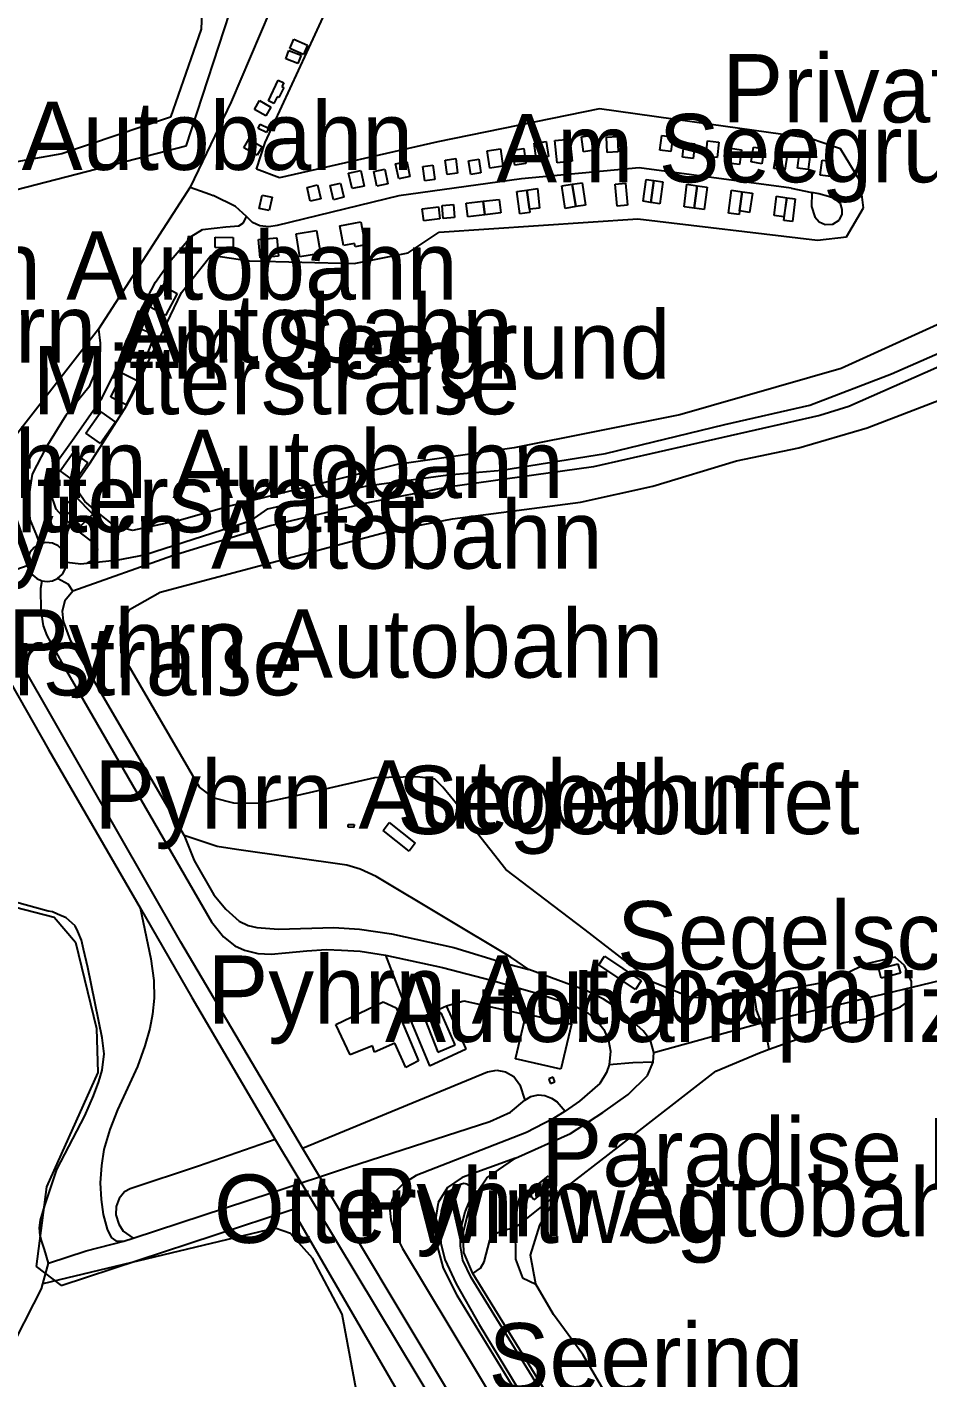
# Model space of a CAD drawing. Extents: x -3657 to 4700, y -7332 to 8131.
# Drawn here: x -1668 to -1096, y -1244 to -385 of the extents above; entities that cross this region are included whole.
import ezdxf

# ---------------------------------------------------------------- set-up
doc = ezdxf.new("R2010")
doc.units = 0
for name, color, linetype in [('OSM_AEROWAY_HELIPAD', 2, 'CONTINUOUS'), ('OSM_BUILDING_GARAGES', 9, 'CONTINUOUS'), ('OSM_BUILDING_TRANSFORMER_TOWER', 9, 'CONTINUOUS'), ('OSM_BUILDING_YES', 9, 'CONTINUOUS'), ('OSM_HIGHWAY_FOOTWAY', 8, 'CONTINUOUS'), ('OSM_HIGHWAY_MOTORWAY', 8, 'CONTINUOUS'), ('OSM_HIGHWAY_MOTORWAY_LINK', 8, 'CONTINUOUS'), ('OSM_HIGHWAY_PATH', 8, 'CONTINUOUS'), ('OSM_HIGHWAY_RESIDENTIAL', 8, 'CONTINUOUS'), ('OSM_HIGHWAY_SERVICE', 8, 'CONTINUOUS'), ('OSM_HIGHWAY_TRACK', 8, 'CONTINUOUS'), ('OSM_HIGHWAY_UNCLASSIFIED', 8, 'CONTINUOUS'), ('OSM_LABELS', 8, 'CONTINUOUS'), ('OSM_LANDUSE_FARMLAND', 3, 'CONTINUOUS'), ('OSM_LANDUSE_GRASS', 3, 'CONTINUOUS'), ('OSM_LANDUSE_QUARRY', 3, 'CONTINUOUS'), ('OSM_NATURAL_WATER', 4, 'CONTINUOUS')]:
    doc.layers.add(name, color=color, linetype=linetype)

msp = doc.modelspace()

# ---------------------------------------------------------------- linework, layer by layer
at = {"layer": 'OSM_AEROWAY_HELIPAD'}
for p, q in [((-1357.540237, -1041.102086), (-1350.865911, -1012.51387)), ((-1350.865911, -1012.51387), (-1321.961529, -1019.263403)), ((-1321.961529, -1019.263403), (-1328.643439, -1047.862738)), ((-1328.643439, -1047.862738), (-1357.540237, -1041.102086))]:
    msp.add_line(p, q, dxfattribs=at)
at = {"layer": 'OSM_BUILDING_GARAGES'}
for p, q in [((-1404.768678, -1011.891179), (-1414.977363, -1016.483529)), ((-1395.932781, -1032.23985), (-1404.768678, -1011.891179)), ((-1414.977363, -1016.483529), (-1406.854405, -1037.043471)), ((-1406.854405, -1037.043471), (-1395.932781, -1032.23985))]:
    msp.add_line(p, q, dxfattribs=at)
at = {"layer": 'OSM_BUILDING_TRANSFORMER_TOWER'}
for p, q in [((-1333.611262, -1052.85539), (-1336.440266, -1053.845025)), ((-1336.440266, -1053.845025), (-1335.879015, -1055.47959)), ((-1335.879015, -1055.47959), (-1335.386025, -1056.902885)), ((-1335.386025, -1056.902885), (-1332.557021, -1055.91325)), ((-1332.557021, -1055.91325), (-1333.611262, -1052.85539))]:
    msp.add_line(p, q, dxfattribs=at)
at = {"layer": 'OSM_BUILDING_YES'}
for p, q in [((-1500.924479, -399.118177), (-1498.3761, -393.313802)), ((-1498.3761, -393.313802), (-1489.699476, -397.127788)), ((-1503.465274, -405.723156), (-1501.432638, -400.441397)), ((-1501.432638, -400.441397), (-1493.757163, -403.388062)), ((-1492.240271, -402.921044), (-1500.924479, -399.118177)), ((-1493.757163, -403.388062), (-1495.789799, -408.680941)), ((-1489.699476, -397.127788), (-1492.240271, -402.921044)), ((-1495.789799, -408.680941), (-1503.465274, -405.723156)), ((-1514.477912, -432.454416), (-1508.213147, -419.266698)), ((-1508.213147, -419.266698), (-1504.731879, -420.912383)), ((-1504.724294, -423.903526), (-1507.788417, -430.363952)), ((-1504.731879, -420.912383), (-1505.884717, -423.358671)), ((-1505.884717, -423.358671), (-1504.724294, -423.903526)), ((-1523.29864, -437.869609), (-1520.143504, -432.276504)), ((-1520.143504, -432.276504), (-1512.892759, -436.368478)), ((-1512.892759, -436.368478), (-1516.040311, -441.961582)), ((-1510.951137, -434.13346), (-1514.477912, -432.454416)), ((-1508.903333, -429.830216), (-1510.951137, -434.13346)), ((-1507.788417, -430.363952), (-1508.903333, -429.830216)), ((-1516.040311, -441.961582), (-1523.29864, -437.869609)), ((-1520.962626, -450.078812), (-1519.635345, -447.232222)), ((-1515.69901, -452.5251), (-1520.962626, -450.078812)), ((-1519.635345, -447.232222), (-1514.379314, -449.67851)), ((-1514.379314, -449.67851), (-1515.69901, -452.5251)), ((-1315.696764, -455.271615), (-1309.083113, -454.2931)), ((-1309.083113, -454.2931), (-1307.672404, -463.789146)), ((-1265.935113, -463.655713), (-1264.653339, -454.348697)), ((-1264.653339, -454.348697), (-1257.698388, -455.304974)), ((-1530.010889, -462.18794), (-1526.855753, -456.69491)), ((-1521.569383, -467.036038), (-1530.010889, -462.18794)), ((-1526.855753, -456.69491), (-1518.421832, -461.543009)), ((-1518.421832, -461.543009), (-1521.569383, -467.036038)), ((-1375.576086, -464.245046), (-1367.119412, -462.988543)), ((-1367.119412, -462.988543), (-1365.481168, -473.996841)), ((-1359.299832, -463.789146), (-1352.329712, -462.799512)), ((-1352.329712, -462.799512), (-1350.979678, -472.273319)), ((-1345.685724, -459.31911), (-1337.979911, -458.218281)), ((-1344.328105, -468.848516), (-1345.685724, -459.31911)), ((-1337.979911, -458.218281), (-1336.622293, -467.747686)), ((-1332.557021, -457.640067), (-1323.023353, -456.69491)), ((-1331.153896, -471.717345), (-1332.557021, -457.640067)), ((-1323.023353, -456.69491), (-1321.620228, -470.772188)), ((-1314.286054, -464.778781), (-1315.696764, -455.271615)), ((-1299.84524, -455.516244), (-1292.761353, -455.138181)), ((-1299.337081, -465.190203), (-1299.84524, -455.516244)), ((-1292.761353, -455.138181), (-1292.245609, -464.81214)), ((-1257.698388, -455.304974), (-1258.980162, -464.611989)), ((-1251.501883, -468.170227), (-1250.333876, -458.785375)), ((-1250.333876, -458.785375), (-1243.606458, -459.630456)), ((-1243.606458, -459.630456), (-1244.774466, -469.015308)), ((-1236.697014, -467.692088), (-1235.604852, -457.918054)), ((-1235.604852, -457.918054), (-1228.37686, -458.718658)), ((-1228.37686, -458.718658), (-1229.469022, -468.503811)), ((-1222.407889, -471.961974), (-1221.209544, -462.532644)), ((-1221.209544, -462.532644), (-1214.064981, -463.444442)), ((-1214.064981, -463.444442), (-1215.270911, -472.862652)), ((-1207.792632, -471.261446), (-1206.450182, -461.865474)), ((-1206.450182, -461.865474), (-1199.608998, -462.677197)), ((-1199.608998, -462.677197), (-1201.087968, -472.340036)), ((-1433.756489, -472.440112), (-1426.657434, -470.916741)), ((-1426.657434, -470.916741), (-1424.609629, -480.423907)), ((-1402.159623, -470.016062), (-1395.492882, -469.126503)), ((-1400.938525, -479.167405), (-1402.159623, -470.016062)), ((-1395.492882, -469.126503), (-1394.271784, -478.288965)), ((-1387.309248, -470.427484), (-1380.930716, -469.393371)), ((-1385.883369, -479.2786), (-1387.309248, -470.427484)), ((-1380.930716, -469.393371), (-1379.504837, -478.244487)), ((-1373.937843, -475.253343), (-1375.576086, -464.245046)), ((-1357.942214, -473.274074), (-1359.299832, -463.789146)), ((-1336.622293, -467.747686), (-1344.328105, -468.848516)), ((-1321.620228, -470.772188), (-1331.153896, -471.717345)), ((-1307.672404, -463.789146), (-1314.286054, -464.778781)), ((-1292.245609, -464.81214), (-1299.337081, -465.190203)), ((-1258.980162, -464.611989), (-1265.935113, -463.655713)), ((-1244.774466, -469.015308), (-1251.501883, -468.170227)), ((-1229.469022, -468.503811), (-1236.697014, -467.692088)), ((-1215.270911, -472.862652), (-1222.407889, -471.961974)), ((-1201.087968, -472.340036), (-1207.792632, -471.261446)), ((-1193.397324, -475.342299), (-1191.865263, -465.91297)), ((-1191.865263, -465.91297), (-1185.001325, -467.024919)), ((-1185.001325, -467.024919), (-1186.533387, -476.454249)), ((-1178.524195, -475.142148), (-1177.25759, -465.412592)), ((-1177.25759, -465.412592), (-1170.348146, -466.302152)), ((-1170.348146, -466.302152), (-1171.607167, -476.031708)), ((-1163.999952, -479.656662), (-1162.862283, -470.193974)), ((-1162.862283, -470.193974), (-1156.165203, -470.994578)), ((-1156.165203, -470.994578), (-1157.302873, -480.468385)), ((-1463.692358, -478.322323), (-1455.85761, -476.598802)), ((-1461.250162, -488.196433), (-1463.692358, -478.322323)), ((-1455.85761, -476.598802), (-1453.620194, -486.561867)), ((-1447.522287, -477.254852), (-1440.597674, -475.820438)), ((-1445.595834, -486.628584), (-1447.522287, -477.254852)), ((-1440.597674, -475.820438), (-1438.67122, -485.205289)), ((-1431.708685, -481.958397), (-1433.756489, -472.440112)), ((-1424.609629, -480.423907), (-1431.708685, -481.958397)), ((-1416.395657, -474.085797), (-1410.130892, -473.185118)), ((-1415.075961, -483.237139), (-1416.395657, -474.085797)), ((-1410.130892, -473.185118), (-1408.811196, -482.33646)), ((-1394.271784, -478.288965), (-1400.938525, -479.167405)), ((-1379.504837, -478.244487), (-1385.883369, -479.2786)), ((-1365.481168, -473.996841), (-1373.937843, -475.253343)), ((-1350.979678, -472.273319), (-1357.942214, -473.274074)), ((-1186.533387, -476.454249), (-1193.397324, -475.342299)), ((-1171.607167, -476.031708), (-1178.524195, -475.142148)), ((-1157.302873, -480.468385), (-1163.999952, -479.656662)), ((-1489.934595, -487.406949), (-1483.275438, -485.861339)), ((-1487.901959, -496.15799), (-1489.934595, -487.406949)), ((-1483.275438, -485.861339), (-1481.242802, -494.61238)), ((-1475.190402, -486.194924), (-1468.660181, -484.649315)), ((-1473.051584, -495.246191), (-1475.190402, -486.194924)), ((-1468.660181, -484.649315), (-1466.521362, -493.700582)), ((-1453.620194, -486.561867), (-1461.250162, -488.196433)), ((-1438.67122, -485.205289), (-1445.595834, -486.628584)), ((-1408.811196, -482.33646), (-1415.075961, -483.237139)), ((-1356.652855, -490.120105), (-1350.403259, -489.208307)), ((-1350.403259, -489.208307), (-1343.508984, -488.151955)), ((-1350.403259, -489.208307), (-1348.681586, -501.339673)), ((-1348.681586, -501.339673), (-1350.403259, -489.208307)), ((-1343.508984, -488.151955), (-1342.196872, -500.661384)), ((-1328.074605, -486.372836), (-1321.506461, -485.461038)), ((-1325.905449, -500.794818), (-1328.074605, -486.372836)), ((-1321.506461, -485.461038), (-1315.249281, -484.471403)), ((-1321.506461, -485.461038), (-1319.27663, -499.616152)), ((-1319.27663, -499.616152), (-1321.506461, -485.461038)), ((-1315.249281, -484.471403), (-1313.027033, -498.626517)), ((-1294.13414, -485.272006), (-1287.687348, -484.716032)), ((-1292.913042, -499.315926), (-1294.13414, -485.272006)), ((-1287.687348, -484.716032), (-1286.46625, -498.748831)), ((-1276.560943, -496.202468), (-1274.63449, -482.481014)), ((-1274.63449, -482.481014), (-1269.674252, -483.025869)), ((-1269.674252, -483.025869), (-1271.600705, -497.014191)), ((-1271.600705, -497.014191), (-1269.674252, -483.025869)), ((-1269.674252, -483.025869), (-1263.970737, -483.815353)), ((-1263.970737, -483.815353), (-1265.89719, -497.803675)), ((-1250.500734, -499.727347), (-1248.756308, -485.449918)), ((-1248.756308, -485.449918), (-1242.165411, -486.395075)), ((-1242.165411, -486.395075), (-1244.069111, -500.550189)), ((-1244.069111, -500.550189), (-1242.165411, -486.395075)), ((-1242.165411, -486.395075), (-1235.809632, -487.251276)), ((-1235.809632, -487.251276), (-1237.713332, -501.40639)), ((-1222.210693, -503.752603), (-1220.276655, -489.197187)), ((-1220.276655, -489.197187), (-1213.488562, -490.209061)), ((-1520.249687, -500.739221), (-1518.414247, -492.299526)), ((-1518.414247, -492.299526), (-1512.058469, -493.678343)), ((-1512.058469, -493.678343), (-1513.893908, -502.118038)), ((-1481.242802, -494.61238), (-1487.901959, -496.15799)), ((-1466.521362, -493.700582), (-1473.051584, -495.246191)), ((-1388.773049, -497.536807), (-1377.987945, -496.246946)), ((-1387.741562, -506.165533), (-1388.773049, -497.536807)), ((-1377.987945, -496.246946), (-1367.930949, -495.034921)), ((-1377.987945, -496.246946), (-1376.956458, -504.864552)), ((-1376.956458, -504.864552), (-1377.987945, -496.246946)), ((-1367.930949, -495.034921), (-1366.899462, -503.663647)), ((-1354.832584, -504.164024), (-1356.652855, -490.120105)), ((-1271.600705, -497.014191), (-1276.560943, -496.202468)), ((-1265.89719, -497.803675), (-1271.600705, -497.014191)), ((-1213.488562, -490.209061), (-1215.263326, -502.373786)), ((-1215.263326, -502.373786), (-1213.488562, -490.209061)), ((-1213.488562, -490.209061), (-1207.072108, -491.143098)), ((-1207.072108, -491.143098), (-1208.846872, -503.307823)), ((-1193.344233, -505.298213), (-1191.797003, -492.944456)), ((-1191.797003, -492.944456), (-1185.244028, -494.067525)), ((-1185.244028, -494.067525), (-1187.056715, -506.087697)), ((-1187.033961, -508.500626), (-1185.244028, -494.067525)), ((-1185.244028, -494.067525), (-1179.821138, -494.745814)), ((-1179.821138, -494.745814), (-1181.611071, -509.178916)), ((-1513.893908, -502.118038), (-1520.249687, -500.739221)), ((-1416.736958, -501.061686), (-1406.460013, -499.771825)), ((-1415.7889, -508.589582), (-1416.736958, -501.061686)), ((-1406.460013, -499.771825), (-1405.511955, -507.299721)), ((-1404.192259, -498.904504), (-1396.926345, -498.34853)), ((-1403.577918, -507.144048), (-1404.192259, -498.904504)), ((-1396.926345, -498.34853), (-1396.304419, -506.588074)), ((-1376.956458, -504.864552), (-1387.741562, -506.165533)), ((-1366.899462, -503.663647), (-1376.956458, -504.864552)), ((-1348.529897, -503.341182), (-1354.832584, -504.164024)), ((-1342.196872, -500.661384), (-1348.681586, -501.339673)), ((-1348.681586, -501.339673), (-1348.529897, -503.341182)), ((-1319.27663, -499.616152), (-1325.905449, -500.794818)), ((-1313.027033, -498.626517), (-1319.27663, -499.616152)), ((-1286.46625, -498.748831), (-1292.913042, -499.315926)), ((-1244.069111, -500.550189), (-1250.500734, -499.727347)), ((-1237.713332, -501.40639), (-1244.069111, -500.550189)), ((-1215.513614, -504.642163), (-1222.210693, -503.752603)), ((-1215.263326, -502.373786), (-1215.513614, -504.642163)), ((-1208.846872, -503.307823), (-1215.263326, -502.373786)), ((-1187.056715, -506.087697), (-1193.344233, -505.298213)), ((-1496.851624, -517.018158), (-1483.836688, -514.872096)), ((-1483.836688, -514.872096), (-1481.462751, -529.349675)), ((-1469.100079, -511.836474), (-1455.812103, -509.312349)), ((-1466.718558, -524.379262), (-1469.100079, -511.836474)), ((-1455.812103, -509.312349), (-1453.028606, -523.956721)), ((-1405.511955, -507.299721), (-1415.7889, -508.589582)), ((-1396.304419, -506.588074), (-1403.577918, -507.144048)), ((-1181.611071, -509.178916), (-1187.033961, -508.500626)), ((-1548.281856, -525.658004), (-1548.22118, -519.053025)), ((-1548.22118, -519.053025), (-1536.829319, -519.1531)), ((-1536.829319, -519.1531), (-1536.889995, -525.758079)), ((-1520.757846, -520.576395), (-1509.062606, -519.553402)), ((-1519.756697, -532.073951), (-1520.757846, -520.576395)), ((-1509.062606, -519.553402), (-1508.061457, -531.062077)), ((-1494.477687, -531.484618), (-1496.851624, -517.018158)), ((-1459.710516, -523.056042), (-1466.718558, -524.379262)), ((-1459.30854, -525.157626), (-1459.710516, -523.056042)), ((-1536.889995, -525.758079), (-1548.281856, -525.658004)), ((-1508.061457, -531.062077), (-1519.756697, -532.073951)), ((-1481.462751, -529.349675), (-1494.477687, -531.484618)), ((-1453.028606, -523.956721), (-1459.30854, -525.157626)), ((-1589.61717, -563.497637), (-1582.191983, -549.564913)), ((-1582.191983, -549.564913), (-1572.370105, -554.802194)), ((-1572.370105, -554.802194), (-1579.795293, -568.734918)), ((-1579.795293, -568.734918), (-1589.61717, -563.497637)), ((-1602.328728, -592.597349), (-1596.124638, -577.130135)), ((-1596.124638, -577.130135), (-1586.515126, -580.988599)), ((-1586.515126, -580.988599), (-1592.719215, -596.455813)), ((-1592.719215, -596.455813), (-1602.328728, -592.597349)), ((-1614.539711, -620.774144), (-1607.114523, -605.5182)), ((-1607.114523, -605.5182), (-1597.398828, -610.243984)), ((-1597.398828, -610.243984), (-1604.824016, -625.499928)), ((-1604.824016, -625.499928), (-1614.539711, -620.774144)), ((-1630.406404, -643.557984), (-1620.842398, -630.025562)), ((-1620.842398, -630.025562), (-1611.612108, -636.563823)), ((-1621.16853, -650.085127), (-1630.406404, -643.557984)), ((-1611.612108, -636.563823), (-1621.16853, -650.085127)), ((-1646.781256, -667.564969), (-1638.438348, -655.867263)), ((-1638.438348, -655.867263), (-1629.101876, -662.527839)), ((-1637.444784, -674.225545), (-1646.781256, -667.564969)), ((-1629.101876, -662.527839), (-1637.444784, -674.225545)), ((-1644.907894, -690.815828), (-1637.42203, -683.499202)), ((-1637.42203, -683.499202), (-1626.068092, -695.130191)), ((-1633.56154, -702.446818), (-1644.907894, -690.815828)), ((-1626.068092, -695.130191), (-1633.56154, -702.446818)), ((-1463.790956, -893.94672), (-1463.715112, -892.212079)), ((-1463.715112, -892.212079), (-1460.097324, -892.367752)), ((-1460.097324, -892.367752), (-1460.165584, -894.091274)), ((-1441.667083, -896.103902), (-1437.723163, -891.122369)), ((-1437.723163, -891.122369), (-1421.173868, -904.24337)), ((-1460.165584, -894.091274), (-1463.790956, -893.94672)), ((-1425.117788, -909.224903), (-1441.667083, -896.103902)), ((-1421.173868, -904.24337), (-1425.117788, -909.224903)), ((-1304.615866, -981.490486), (-1300.929817, -975.986337)), ((-1300.929817, -975.986337), (-1277.691028, -991.586985)), ((-1281.377076, -997.080015), (-1304.615866, -981.490486)), ((-1126.805753, -984.103567), (-1114.716122, -980.823316)), ((-1125.205432, -989.996898), (-1126.805753, -984.103567)), ((-1113.115801, -986.716647), (-1125.205432, -989.996898)), ((-1114.716122, -980.823316), (-1113.115801, -986.716647)), ((-1277.691028, -991.586985), (-1281.377076, -997.080015)), ((-1471.602952, -1019.374597), (-1441.515393, -1005.008213)), ((-1441.515393, -1005.008213), (-1433.392435, -1008.866677)), ((-1433.392435, -1008.866677), (-1419.065388, -1042.480903)), ((-1462.531936, -1038.622439), (-1471.602952, -1019.374597)), ((-1448.440007, -1033.029334), (-1462.531936, -1038.622439)), ((-1447.006543, -1036.876679), (-1448.440007, -1033.029334)), ((-1434.105375, -1031.272455), (-1447.006543, -1036.876679)), ((-1427.180761, -1046.684071), (-1434.105375, -1031.272455)), ((-1419.065388, -1042.480903), (-1427.180761, -1046.684071)), ((-1344.631484, -1122.11871), (-1336.554033, -1115.547089)), ((-1336.554033, -1115.547089), (-1332.890738, -1120.061604)), ((-1348.256856, -1127.945324), (-1343.220774, -1123.853351)), ((-1332.890738, -1120.061604), (-1345.996687, -1130.725197)), ((-1343.220774, -1123.853351), (-1344.631484, -1122.11871)), ((-1345.996687, -1130.725197), (-1348.256856, -1127.945324))]:
    msp.add_line(p, q, dxfattribs=at)
at = {"layer": 'OSM_HIGHWAY_FOOTWAY'}
for p, q in [((-1117.14315, -998.369876), (-1046.691088, -981.523844)), ((-1201.224488, -1018.22929), (-1117.14315, -998.369876)), ((-1201.224488, -1018.22929), (-1204.705756, -1009.711758)), ((-1269.651499, -1037.165786), (-1201.224488, -1018.22929)), ((-1197.978339, -1027.413991), (-1201.224488, -1018.22929)), ((-1369.880156, -1152.030145), (-1363.683651, -1149.583857)), ((-1377.510124, -1170.243874), (-1373.748231, -1156.411225)), ((-1373.748231, -1156.411225), (-1369.880156, -1152.030145)), ((-1384.639518, -1177.582739), (-1379.846138, -1174.313608)), ((-1379.846138, -1174.313608), (-1377.510124, -1170.243874))]:
    msp.add_line(p, q, dxfattribs=at)
at = {"layer": 'OSM_HIGHWAY_MOTORWAY'}
for p, q in [((-1570.003753, -967.024026), (-1671.567276, -789.745954)), ((-1678.097497, -802.366579), (-1654.130599, -844.709607)), ((-1654.130599, -844.709607), (-1595.988118, -945.163103)), ((-1595.988118, -945.163103), (-1563.056387, -1002.172742)), ((-1492.862197, -1098.045008), (-1570.003753, -967.024026)), ((-1563.056387, -1002.172742), (-1510.169938, -1092.52974)), ((-1510.169938, -1092.52974), (-1267.876735, -1494.855223)), ((-1394.408304, -1262.39111), (-1492.862197, -1098.045008))]:
    msp.add_line(p, q, dxfattribs=at)
at = {"layer": 'OSM_HIGHWAY_MOTORWAY_LINK'}
for p, q in [((-1667.160703, -727.721424), (-1674.965114, -730.378983)), ((-1595.988118, -945.163103), (-1589.063505, -977.709858)), ((-1589.063505, -977.709858), (-1587.30391, -991.409073)), ((-1587.30391, -991.409073), (-1587.076376, -1002.65088)), ((-1587.076376, -1002.65088), (-1588.024434, -1012.825216)), ((-1588.024434, -1012.825216), (-1589.784029, -1021.920961)), ((-1589.784029, -1021.920961), (-1592.855735, -1032.884781)), ((-1592.855735, -1032.884781), (-1597.687037, -1046.128097)), ((-1597.687037, -1046.128097), (-1610.299997, -1073.704439)), ((-1610.299997, -1073.704439), (-1615.11613, -1086.069314)), ((-1615.11613, -1086.069314), (-1618.938698, -1098.823373)), ((-1618.938698, -1098.823373), (-1620.493513, -1109.075545)), ((-1620.493513, -1109.075545), (-1621.251959, -1119.983767)), ((-1621.251959, -1119.983767), (-1620.758969, -1130.558405)), ((-1620.758969, -1130.558405), (-1619.462026, -1140.121168)), ((-1619.462026, -1140.121168), (-1616.837802, -1149.428184)), ((-1616.837802, -1149.428184), (-1614.259085, -1154.698823)), ((-1614.259085, -1154.698823), (-1611.437666, -1156.800407)), ((-1611.437666, -1156.800407), (-1606.219556, -1157.045036))]:
    msp.add_line(p, q, dxfattribs=at)
at = {"layer": 'OSM_HIGHWAY_PATH'}
for p, q in [((-1134.132343, -640.311093), (-1054.669941, -609.587934)), ((-1177.523047, -652.987314), (-1134.132343, -640.311093)), ((-1217.25804, -661.160141), (-1177.523047, -652.987314)), ((-1270.227918, -677.227808), (-1217.25804, -661.160141)), ((-1316.159416, -687.368785), (-1270.227918, -677.227808)), ((-1397.593778, -698.076857), (-1316.159416, -687.368785)), ((-1435.910476, -705.404603), (-1397.593778, -698.076857)), ((-1583.284145, -744.578575), (-1435.910476, -705.404603)), ((-1602.72312, -755.564634), (-1583.284145, -744.578575)), ((-1608.358375, -767.406894), (-1602.72312, -755.564634)), ((-1608.077749, -782.907466), (-1608.358375, -767.406894)), ((-1558.202331, -868.572038), (-1608.077749, -782.907466)), ((-1447.18857, -862.656468), (-1495.933904, -873.931633)), ((-1419.854172, -862.089374), (-1447.18857, -862.656468)), ((-1408.864287, -863.501549), (-1419.854172, -862.089374)), ((-1403.790283, -868.572038), (-1408.864287, -863.501549)), ((-1548.903782, -875.621796), (-1558.202331, -868.572038)), ((-1536.510772, -878.724135), (-1548.903782, -875.621796)), ((-1495.933904, -873.931633), (-1519.597423, -879.002122)), ((-1393.930483, -880.414298), (-1403.790283, -868.572038)), ((-1519.597423, -879.002122), (-1536.510772, -878.724135)), ((-1384.070683, -895.069789), (-1393.930483, -880.414298)), ((-1363.782249, -920.989326), (-1384.070683, -895.069789)), ((-1313.345581, -959.318218), (-1363.782249, -920.989326)), ((-1270.227918, -992.57662), (-1313.345581, -959.318218)), ((-1116.384704, -976.508953), (-1134.693593, -980.73436)), ((-1110.461239, -981.868549), (-1116.384704, -976.508953)), ((-1134.693593, -980.73436), (-1158.084072, -992.009526)), ((-1105.956069, -992.009526), (-1110.461239, -981.868549)), ((-1245.714939, -1002.43961), (-1270.227918, -992.57662)), ((-1158.084072, -992.009526), (-1205.98753, -1001.027435)), ((-1105.956069, -1003.284692), (-1105.956069, -992.009526)), ((-1205.98753, -1001.027435), (-1245.714939, -1002.43961)), ((-1205.98753, -1001.027435), (-1204.705756, -1009.711758)), ((-1113.002034, -1008.077193), (-1105.956069, -1003.284692)), ((-1131.318508, -1015.115832), (-1113.002034, -1008.077193)), ((-1196.400771, -1035.164277), (-1149.066148, -1018.21817)), ((-1149.066148, -1018.21817), (-1131.318508, -1015.115832)), ((-1196.400771, -1035.164277), (-1197.978339, -1027.413991)), ((-1230.219884, -1048.941328), (-1202.60486, -1037.388176)), ((-1202.60486, -1037.388176), (-1196.400771, -1035.164277)), ((-1292.207687, -1097.13321), (-1230.219884, -1048.941328)), ((-1330.53197, -1126.72218), (-1292.207687, -1097.13321)), ((-1357.699511, -1148.549744), (-1330.53197, -1126.72218)), ((-1342.083105, -1147.015254), (-1330.53197, -1126.72218)), ((-1363.683651, -1149.583857), (-1357.699511, -1148.549744)), ((-1357.699511, -1148.549744), (-1357.49473, -1168.486994)), ((-1347.998985, -1165.896152), (-1342.083105, -1147.015254)), ((-1344.616315, -1184.499064), (-1347.998985, -1165.896152)), ((-1357.49473, -1168.486994), (-1353.019898, -1180.284776)), ((-1353.019898, -1180.284776), (-1344.616315, -1184.499064)), ((-1333.345805, -1203.657949), (-1344.616315, -1184.499064)), ((-1314.748706, -1229.032632), (-1333.345805, -1203.657949)), ((-1302.355696, -1250.448774), (-1314.748706, -1229.032632))]:
    msp.add_line(p, q, dxfattribs=at)
at = {"layer": 'OSM_HIGHWAY_RESIDENTIAL'}
for p, q in [((-1513.613283, -375.322463), (-1538.126262, -433.121586)), ((-1538.126262, -433.121586), (-1564.118211, -487.184559)), ((-1564.118211, -487.184559), (-1622.283446, -577.519317)), ((-1622.283446, -577.519317), (-1678.704254, -650.040649))]:
    msp.add_line(p, q, dxfattribs=at)
at = {"layer": 'OSM_HIGHWAY_SERVICE'}
for p, q in [((-1278.965217, -475.008715), (-1353.694915, -481.91392)), ((-1182.4757, -487.81837), (-1278.965217, -475.008715)), ((-1564.118211, -487.184559), (-1554.683141, -490.642721)), ((-1353.694915, -481.91392), (-1431.640425, -492.755425)), ((-1182.4757, -487.81837), (-1169.407673, -490.642721)), ((-1554.683141, -490.642721), (-1551.710033, -491.643476)), ((-1551.710033, -491.643476), (-1549.518123, -492.499677)), ((-1535.426194, -499.504957), (-1549.518123, -492.499677)), ((-1431.640425, -492.755425), (-1508.971593, -511.625204)), ((-1169.407673, -490.642721), (-1169.635207, -499.582793)), ((-1164.917672, -491.565639), (-1169.407673, -490.642721)), ((-1158.789427, -493.28916), (-1164.917672, -491.565639)), ((-1154.913767, -494.490066), (-1158.789427, -493.28916)), ((-1151.159459, -497.703599), (-1154.913767, -494.490066)), ((-1149.968698, -501.361912), (-1151.159459, -497.703599)), ((-1528.372645, -505.909785), (-1535.426194, -499.504957)), ((-1530.314267, -509.990638), (-1528.372645, -505.909785)), ((-1524.603168, -509.668173), (-1528.372645, -505.909785)), ((-1169.635207, -499.582793), (-1167.526727, -506.143294)), ((-1167.526727, -506.143294), (-1164.667385, -509.223393)), ((-1151.963412, -508.311595), (-1150.15831, -504.664401)), ((-1150.15831, -504.664401), (-1149.968698, -501.361912)), ((-1563.579715, -518.541528), (-1556.253125, -514.160448)), ((-1556.253125, -514.160448), (-1541.508932, -512.492524)), ((-1541.508932, -512.492524), (-1533.219116, -511.825355)), ((-1533.219116, -511.825355), (-1530.314267, -509.990638)), ((-1519.984231, -511.736399), (-1524.603168, -509.668173)), ((-1514.250378, -512.37021), (-1519.984231, -511.736399)), ((-1508.971593, -511.625204), (-1514.250378, -512.37021)), ((-1164.667385, -509.223393), (-1160.93583, -511.024751)), ((-1160.93583, -511.024751), (-1155.990761, -510.857959)), ((-1155.990761, -510.857959), (-1151.963412, -508.311595)), ((-1576.139583, -533.386051), (-1563.579715, -518.541528)), ((-1586.211747, -547.730197), (-1576.139583, -533.386051)), ((-1596.58729, -567.522894), (-1586.211747, -547.730197)), ((-1604.824016, -585.425277), (-1596.58729, -567.522894)), ((-1036.785781, -578.386638), (-1145.804829, -626.55628)), ((-1612.249203, -605.262452), (-1604.824016, -585.425277)), ((-1620.129459, -621.230043), (-1612.249203, -605.262452)), ((-1625.87848, -629.669738), (-1620.129459, -621.230043)), ((-1145.804829, -626.55628), (-1164.250239, -632.327297)), ((-1638.999598, -648.139215), (-1625.87848, -629.669738)), ((-1164.250239, -632.327297), (-1307.983367, -664.90741)), ((-1650.03499, -663.706505), (-1638.999598, -648.139215)), ((-1653.137034, -671.234402), (-1650.03499, -663.706505)), ((-1307.983367, -664.90741), (-1400.475873, -678.006173)), ((-1652.932254, -681.297542), (-1653.137034, -671.234402)), ((-1400.475873, -678.006173), (-1450.252693, -687.591175)), ((-1649.276544, -691.883299), (-1652.932254, -681.297542)), ((-1643.8309, -697.987901), (-1649.276544, -691.883299)), ((-1450.252693, -687.591175), (-1513.378165, -702.546893)), ((-1633.918009, -707.039168), (-1643.8309, -697.987901)), ((-1513.378165, -702.546893), (-1575.47215, -721.472269)), ((-1625.87848, -712.832424), (-1633.918009, -707.039168)), ((-1622.829527, -717.213504), (-1625.87848, -712.832424)), ((-1623.898936, -723.106835), (-1622.829527, -717.213504)), ((-1575.47215, -721.472269), (-1638.612791, -743.911406)), ((-1629.541775, -725.908947), (-1623.898936, -723.106835)), ((-1638.612791, -743.911406), (-1643.701964, -750.149441)), ((-1643.701964, -750.149441), (-1645.393299, -756.787778)), ((-1645.393299, -756.787778), (-1644.832049, -763.014694)), ((-1644.832049, -763.014694), (-1640.304126, -775.045985)), ((-1640.304126, -775.045985), (-1567.971118, -899.250718)), ((-1567.971118, -899.250718), (-1561.630508, -915.196071)), ((-1546.992498, -906.255999), (-1567.971118, -899.250718)), ((-1534.77393, -908.246388), (-1546.992498, -906.255999)), ((-1464.594909, -918.220573), (-1534.77393, -908.246388)), ((-1561.630508, -915.196071), (-1549.199576, -936.90132)), ((-1456.28234, -920.644622), (-1464.594909, -918.220573)), ((-1446.103992, -925.259212), (-1456.28234, -920.644622)), ((-1360.490593, -976.664626), (-1446.103992, -925.259212)), ((-1549.199576, -936.90132), (-1541.478594, -946.163858)), ((-1541.478594, -946.163858), (-1533.059842, -953.680635)), ((-1533.059842, -953.680635), (-1527.234976, -956.438269)), ((-1527.234976, -956.438269), (-1521.81967, -957.717011)), ((-1521.81967, -957.717011), (-1508.046288, -958.82896)), ((-1508.046288, -958.82896), (-1472.915063, -957.694772)), ((-1472.915063, -957.694772), (-1456.593303, -958.81784)), ((-1456.593303, -958.81784), (-1436.380713, -961.686669)), ((-1436.380713, -961.686669), (-1396.630551, -970.526666)), ((-1440.036423, -975.308048), (-1423.836014, -1017.617718)), ((-1396.630551, -970.526666), (-1363.456117, -980.701002)), ((-1348.969796, -984.392674), (-1360.490593, -976.664626)), ((-1363.456117, -980.701002), (-1348.969796, -984.392674)), ((-1312.314094, -998.036291), (-1348.969796, -984.392674)), ((-1401.386008, -1007.465621), (-1390.403708, -1004.307685)), ((-1390.403708, -1004.307685), (-1353.14125, -1012.714021)), ((-1301.559328, -1003.31805), (-1312.314094, -998.036291)), ((-1292.139427, -1009.411532), (-1301.559328, -1003.31805)), ((-1423.836014, -1017.617718), (-1401.386008, -1007.465621)), ((-1388.970245, -1034.775095), (-1401.386008, -1007.465621)), ((-1276.485098, -1023.511049), (-1292.139427, -1009.411532)), ((-1423.836014, -1017.617718), (-1412.13319, -1045.62772)), ((-1271.835824, -1029.548933), (-1276.485098, -1023.511049)), ((-1269.651499, -1037.165786), (-1271.835824, -1029.548933)), ((-1412.13319, -1045.62772), (-1388.970245, -1034.775095)), ((-1270.030722, -1043.325985), (-1269.651499, -1037.165786)), ((-1283.121502, -1043.848601), (-1297.987046, -1044.938311)), ((-1270.030722, -1043.325985), (-1283.121502, -1043.848601)), ((-1273.78503, -1051.776799), (-1270.030722, -1043.325985)), ((-1492.862197, -1098.045008), (-1375.325799, -1049.363869)), ((-1375.325799, -1049.363869), (-1369.371997, -1048.363115)), ((-1369.371997, -1048.363115), (-1363.888431, -1049.363869)), ((-1363.888431, -1049.363869), (-1358.594477, -1052.41061)), ((-1358.594477, -1052.41061), (-1354.840169, -1057.625652)), ((-1286.04152, -1063.863688), (-1273.78503, -1051.776799)), ((-1354.840169, -1057.625652), (-1351.525759, -1067.54424)), ((-1302.029564, -1075.261168), (-1286.04152, -1063.863688)), ((-1322.651715, -1088.660156), (-1302.029564, -1075.261168)), ((-1357.479561, -1104.305282), (-1322.651715, -1088.660156)), ((-1510.169938, -1092.52974), (-1558.801504, -1109.486966)), ((-1357.479561, -1104.305282), (-1391.435195, -1116.647919)), ((-1375.811205, -1116.814712), (-1357.479561, -1104.305282)), ((-1558.801504, -1109.486966), (-1602.290805, -1123.764395)), ((-1602.290805, -1123.764395), (-1605.946516, -1125.810381)), ((-1400.832343, -1122.974911), (-1406.679962, -1132.604391)), ((-1391.435195, -1116.647919), (-1400.832343, -1122.974911)), ((-1381.863605, -1125.854859), (-1375.811205, -1116.814712)), ((-1609.33677, -1129.891235), (-1611.179794, -1135.017321)), ((-1605.946516, -1125.810381), (-1609.33677, -1129.891235)), ((-1406.679962, -1132.604391), (-1408.492649, -1144.591204)), ((-1387.089299, -1137.67488), (-1381.863605, -1125.854859)), ((-1611.179794, -1135.017321), (-1611.278392, -1140.243483)), ((-1611.278392, -1140.243483), (-1609.450537, -1146.314726)), ((-1390.691918, -1151.796636), (-1387.089299, -1137.67488)), ((-1609.450537, -1146.314726), (-1606.644286, -1150.662447)), ((-1408.492649, -1144.591204), (-1408.022412, -1157.801162)), ((-1606.644286, -1150.662447), (-1600.379521, -1155.243678)), ((-1408.022412, -1157.801162), (-1403.448982, -1174.157935)), ((-1390.327864, -1164.350543), (-1390.691918, -1151.796636)), ((-1384.639518, -1177.582739), (-1390.327864, -1164.350543)), ((-1403.448982, -1174.157935), (-1394.87854, -1191.404268)), ((-1303.508534, -1308.992903), (-1384.639518, -1177.582739)), ((-1394.87854, -1191.404268), (-1257.228151, -1416.4628))]:
    msp.add_line(p, q, dxfattribs=at)
at = {"layer": 'OSM_HIGHWAY_TRACK'}
for p, q in [((-1118.675211, -605.985219), (-1048.966426, -574.984073)), ((-1170.552927, -625.744557), (-1118.675211, -605.985219)), ((-1224.523954, -638.109433), (-1170.552927, -625.744557)), ((-1300.330645, -656.423237), (-1224.523954, -638.109433)), ((-1366.186523, -667.186906), (-1300.330645, -656.423237)), ((-1400.392444, -670.077974), (-1366.186523, -667.186906)), ((-1514.750952, -691.760985), (-1451.951612, -676.983179)), ((-1451.951612, -676.983179), (-1400.392444, -670.077974)), ((-1525.354029, -699.155448), (-1514.750952, -691.760985)), ((-1593.136361, -720.838458), (-1525.354029, -699.155448)), ((-1609.996618, -724.051992), (-1593.136361, -720.838458)), ((-1642.533957, -725.664318), (-1633.637384, -726.698431)), ((-1633.637384, -726.698431), (-1609.996618, -724.051992)), ((-1654.403639, -947.464838), (-1730.233084, -926.293324)), ((-1651.506375, -947.731706), (-1654.403639, -947.464838)), ((-1648.389162, -949.166121), (-1651.506375, -947.731706)), ((-1642.822167, -951.501214), (-1648.389162, -949.166121)), ((-1637.156574, -956.671778), (-1642.822167, -951.501214)), ((-1635.541084, -960.252255), (-1637.156574, -956.671778)), ((-1633.129225, -965.83424), (-1635.541084, -960.252255)), ((-1631.892958, -971.516301), (-1633.129225, -965.83424)), ((-1629.117045, -983.125051), (-1631.892958, -971.516301)), ((-1619.9626, -1027.947726), (-1629.117045, -983.125051)), ((-1618.862854, -1038.021987), (-1619.9626, -1027.947726)), ((-1620.159796, -1048.485429), (-1618.862854, -1038.021987)), ((-1625.650946, -1064.797725), (-1622.184848, -1055.70198)), ((-1622.184848, -1055.70198), (-1620.159796, -1048.485429)), ((-1631.043498, -1077.440588), (-1625.650946, -1064.797725)), ((-1648.821476, -1111.633028), (-1631.043498, -1077.440588)), ((-1656.413522, -1134.405749), (-1648.821476, -1111.633028)), ((-1659.310786, -1143.690525), (-1656.413522, -1134.405749)), ((-1659.932712, -1148.516385), (-1659.310786, -1143.690525)), ((-1659.363877, -1153.509037), (-1659.932712, -1148.516385)), ((-1510.230613, -1148.816612), (-1657.816647, -1184.265554)), ((-1500.41632, -1152.308132), (-1510.230613, -1148.816612)), ((-1658.590262, -1156.566898), (-1659.363877, -1153.509037)), ((-1656.709316, -1162.315676), (-1658.590262, -1156.566898)), ((-1630.285052, -1163.160757), (-1606.219556, -1157.045036)), ((-1486.483665, -1167.775347), (-1500.41632, -1152.308132)), ((-1654.244366, -1171.044477), (-1656.709316, -1162.315676)), ((-1654.244366, -1171.044477), (-1630.285052, -1163.160757)), ((-1657.816647, -1184.265554), (-1654.244366, -1171.044477)), ((-1467.636278, -1203.568993), (-1486.483665, -1167.775347)), ((-1658.605431, -1187.445729), (-1657.816647, -1184.265554)), ((-1663.398811, -1196.797222), (-1658.605431, -1187.445729)), ((-1675.480858, -1220.537339), (-1663.398811, -1196.797222)), ((-1455.425296, -1268.440114), (-1467.636278, -1203.568993))]:
    msp.add_line(p, q, dxfattribs=at)
at = {"layer": 'OSM_HIGHWAY_UNCLASSIFIED'}
for p, q in [((-1622.283446, -577.519317), (-1621.365726, -586.314836)), ((-1621.365726, -586.314836), (-1621.623597, -597.790153)), ((-1621.623597, -597.790153), (-1628.570964, -614.29148)), ((-1628.570964, -614.29148), (-1643.026947, -632.305058)), ((-1643.026947, -632.305058), (-1655.852272, -652.953956)), ((-1655.852272, -652.953956), (-1664.445466, -669.73327)), ((-1664.445466, -669.73327), (-1666.940754, -685.011453)), ((-1666.940754, -685.011453), (-1665.969943, -698.45492)), ((-1665.969943, -698.45492), (-1661.851581, -708.729331)), ((-1661.851581, -708.729331), (-1659.773438, -713.933253)), ((-1665.909267, -719.515239), (-1667.244133, -723.507137)), ((-1663.322966, -716.20163), (-1665.909267, -719.515239)), ((-1659.773438, -713.933253), (-1663.322966, -716.20163)), ((-1655.776427, -712.988097), (-1659.773438, -713.933253)), ((-1651.695987, -713.399518), (-1655.776427, -712.988097)), ((-1647.964432, -715.11192), (-1651.695987, -713.399518)), ((-1645.006492, -717.95851), (-1647.964432, -715.11192)), ((-1643.125545, -721.605703), (-1645.006492, -717.95851)), ((-1667.244133, -723.507137), (-1667.160703, -727.721424)), ((-1667.160703, -727.721424), (-1666.060957, -730.979436)), ((-1645.347793, -733.270051), (-1643.307572, -729.700694)), ((-1643.307572, -729.700694), (-1642.533957, -725.664318)), ((-1642.533957, -725.664318), (-1643.125545, -721.605703)), ((-1666.060957, -730.979436), (-1664.104166, -733.803787)), ((-1664.104166, -733.803787), (-1661.449604, -735.983207)), ((-1661.449604, -735.983207), (-1658.294468, -737.362024)), ((-1658.294468, -737.362024), (-1659.265279, -742.310199)), ((-1658.294468, -737.362024), (-1654.926967, -737.817924)), ((-1654.926967, -737.817924), (-1651.559466, -737.339785)), ((-1651.559466, -737.339785), (-1648.449837, -735.972088)), ((-1648.449837, -735.972088), (-1645.347793, -733.270051)), ((-1641.456964, -739.841671), (-1648.449837, -735.972088)), ((-1659.265279, -742.310199), (-1658.90881, -756.187326)), ((-1638.612791, -743.911406), (-1641.456964, -739.841671)), ((-1658.90881, -756.187326), (-1657.4981, -766.050316)), ((-1657.4981, -766.050316), (-1655.116579, -772.110439)), ((-1655.116579, -772.110439), (-1645.780107, -789.212219)), ((-1645.780107, -789.212219), (-1550.678546, -954.125414)), ((-1550.678546, -954.125414), (-1543.033409, -963.754895)), ((-1543.033409, -963.754895), (-1535.888846, -969.470314)), ((-1535.888846, -969.470314), (-1529.563405, -972.227949)), ((-1529.563405, -972.227949), (-1521.197744, -974.307294)), ((-1521.197744, -974.307294), (-1512.619719, -974.629759)), ((-1512.619719, -974.629759), (-1503.632132, -973.906992)), ((-1503.632132, -973.906992), (-1490.154544, -972.494816)), ((-1490.154544, -972.494816), (-1477.647767, -971.727571)), ((-1477.647767, -971.727571), (-1468.09893, -972.161232)), ((-1468.09893, -972.161232), (-1456.138235, -972.750565)), ((-1456.138235, -972.750565), (-1440.036423, -975.308048)), ((-1440.036423, -975.308048), (-1403.919218, -983.269605)), ((-1403.919218, -983.269605), (-1372.989785, -991.142206)), ((-1372.989785, -991.142206), (-1341.02128, -1000.360265)), ((-1341.02128, -1000.360265), (-1320.11092, -1007.532338)), ((-1320.11092, -1007.532338), (-1311.631492, -1011.880059)), ((-1311.631492, -1011.880059), (-1305.700444, -1017.172938)), ((-1305.700444, -1017.172938), (-1301.362132, -1022.654848)), ((-1301.362132, -1022.654848), (-1298.457283, -1029.459977)), ((-1298.457283, -1029.459977), (-1297.213431, -1036.354063)), ((-1297.213431, -1036.354063), (-1297.987046, -1044.938311)), ((-1297.987046, -1044.938311), (-1299.799733, -1049.986561)), ((-1299.799733, -1049.986561), (-1304.047031, -1056.969602)), ((-1347.885218, -1065.231385), (-1343.235943, -1064.163914)), ((-1343.235943, -1064.163914), (-1338.829371, -1064.519738)), ((-1338.829371, -1064.519738), (-1334.650333, -1066.187662)), ((-1304.047031, -1056.969602), (-1316.834433, -1068.033497)), ((-1360.756049, -1075.105495), (-1351.525759, -1067.54424)), ((-1351.525759, -1067.54424), (-1347.885218, -1065.231385)), ((-1334.650333, -1066.187662), (-1331.055298, -1068.544994)), ((-1331.055298, -1068.544994), (-1326.011631, -1074.505042)), ((-1316.834433, -1068.033497), (-1326.011631, -1074.505042)), ((-1463.540669, -1109.976224), (-1373.793738, -1080.976587)), ((-1373.793738, -1080.976587), (-1360.756049, -1075.105495)), ((-1333.770535, -1079.430977), (-1350.554948, -1088.081943)), ((-1326.011631, -1074.505042), (-1333.770535, -1079.430977)), ((-1350.554948, -1088.081943), (-1420.7188, -1115.413656)), ((-1512.134313, -1126.110608), (-1463.540669, -1109.976224)), ((-1420.7188, -1115.413656), (-1428.727992, -1120.428547)), ((-1428.727992, -1120.428547), (-1433.24833, -1125.154331)), ((-1600.379521, -1155.243678), (-1512.134313, -1126.110608)), ((-1436.183517, -1131.281172), (-1437.381862, -1137.296817)), ((-1433.24833, -1125.154331), (-1436.183517, -1131.281172)), ((-1437.381862, -1137.296817), (-1436.69926, -1143.434777)), ((-1436.69926, -1143.434777), (-1434.734885, -1150.617969)), ((-1606.219556, -1157.045036), (-1600.379521, -1155.243678)), ((-1434.734885, -1150.617969), (-1429.349917, -1161.826418)), ((-1429.349917, -1161.826418), (-1232.798601, -1488.228006))]:
    msp.add_line(p, q, dxfattribs=at)
at = {"layer": 'OSM_LANDUSE_FARMLAND'}
for p, q in [((-1843.059532, -901.040957), (-1650.588655, -951.278824)), ((-1650.588655, -951.278824), (-1636.921456, -967.068504)), ((-1636.921456, -967.068504), (-1623.656233, -1021.9432)), ((-1623.656233, -1021.9432), (-1622.78402, -1049.953202)), ((-1622.78402, -1049.953202), (-1655.495802, -1122.652445)), ((-1655.495802, -1122.652445), (-1661.881918, -1173.157181)), ((-1646.098654, -1185.321906), (-1499.354496, -1136.996591)), ((-1499.354496, -1136.996591), (-1426.118937, -1263.514178)), ((-1661.881918, -1173.157181), (-1646.098654, -1185.321906))]:
    msp.add_line(p, q, dxfattribs=at)
at = {"layer": 'OSM_LANDUSE_GRASS'}
for p, q in [((-1394.628253, -1121.596094), (-1398.799707, -1124.943061)), ((-1390.358201, -1120.372949), (-1394.628253, -1121.596094)), ((-1388.189046, -1120.80661), (-1390.358201, -1120.372949)), ((-1386.050227, -1122.32998), (-1388.189046, -1120.80661)), ((-1384.457491, -1124.842985), (-1386.050227, -1122.32998)), ((-1402.76638, -1131.047662), (-1404.799016, -1137.975106)), ((-1398.799707, -1124.943061), (-1402.76638, -1131.047662)), ((-1389.508742, -1138.508842), (-1385.648251, -1129.34638)), ((-1385.648251, -1129.34638), (-1384.222372, -1126.800016)), ((-1384.222372, -1126.800016), (-1384.457491, -1124.842985)), ((-1404.799016, -1137.975106), (-1405.610553, -1147.838096)), ((-1392.186057, -1149.261391), (-1389.508742, -1138.508842)), ((-1405.610553, -1147.838096), (-1404.897614, -1158.423853)), ((-1392.56528, -1160.280808), (-1392.186057, -1149.261391)), ((-1404.897614, -1158.423853), (-1402.356819, -1168.79834)), ((-1390.934621, -1169.131925), (-1392.56528, -1160.280808)), ((-1402.356819, -1168.79834), (-1395.23501, -1184.154359)), ((-1385.746849, -1180.218059), (-1390.934621, -1169.131925)), ((-1395.23501, -1184.154359), (-1380.559077, -1210.129494)), ((-1346.891653, -1242.987595), (-1385.746849, -1180.218059)), ((-1380.559077, -1210.129494), (-1235.41524, -1449.721203)), ((-1226.564174, -1444.328249), (-1346.891653, -1242.987595))]:
    msp.add_line(p, q, dxfattribs=at)
at = {"layer": 'OSM_LANDUSE_QUARRY'}
for p, q in [((-1525.930448, -335.659232), (-1566.932047, -461.220544)), ((-1566.932047, -461.220544), (-1768.458769, -513.092977))]:
    msp.add_line(p, q, dxfattribs=at)
at = {"layer": 'OSM_NATURAL_WATER'}
for p, q in [((-1555.145794, -332.412341), (-1557.16326, -386.797779)), ((-1484.701316, -390.166986), (-1462.167882, -340.929872)), ((-1557.16326, -386.797779), (-1576.564312, -442.773305)), ((-1516.578808, -458.88545), (-1484.701316, -390.166986)), ((-1304.289734, -437.480427), (-1406.960587, -458.396193)), ((-1233.17024, -447.387895), (-1304.289734, -437.480427)), ((-1576.564312, -442.773305), (-1645.605664, -465.990806)), ((-1170.977656, -456.04998), (-1233.17024, -447.387895)), ((-1522.062373, -475.753721), (-1516.578808, -458.88545)), ((-1406.960587, -458.396193), (-1507.462285, -481.369064)), ((-1151.159459, -462.855109), (-1170.977656, -456.04998)), ((-1138.720942, -483.559604), (-1151.159459, -462.855109)), ((-1645.605664, -465.990806), (-1759.243649, -486.239402)), ((-1507.462285, -481.369064), (-1522.062373, -475.753721)), ((-1136.491111, -500.427875), (-1138.720942, -483.559604)), ((-1147.26863, -518.775038), (-1136.491111, -500.427875)), ((-1406.118712, -515.817253), (-1279.905691, -507.310841)), ((-1279.905691, -507.310841), (-1165.812638, -520.876622)), ((-1425.625947, -528.927134), (-1406.118712, -515.817253)), ((-1165.812638, -520.876622), (-1147.26863, -518.775038)), ((-1569.670037, -554.146144), (-1550.90608, -530.528341)), ((-1550.90608, -530.528341), (-1526.491699, -534.06434)), ((-1459.968388, -535.698906), (-1425.625947, -528.927134)), ((-1526.491699, -534.06434), (-1459.968388, -535.698906)), ((-1018.363125, -542.359482), (-1150.6513, -602.493698)), ((-1600.053389, -617.916434), (-1569.670037, -554.146144)), ((-1150.6513, -602.493698), (-1253.16288, -631.926995)), ((-1604.566144, -626.267173), (-1600.053389, -617.916434)), ((-1627.683582, -662.361046), (-1604.566144, -626.267173)), ((-1253.16288, -631.926995), (-1358.359359, -653.020673)), ((-1358.359359, -653.020673), (-1432.694665, -663.528593)), ((-1637.755747, -677.161091), (-1627.683582, -662.361046)), ((-1432.694665, -663.528593), (-1538.376549, -689.870671)), ((-1631.035914, -687.012962), (-1637.755747, -677.161091)), ((-1621.714611, -694.885563), (-1631.035914, -687.012962)), ((-1612.203696, -702.457937), (-1621.714611, -694.885563)), ((-1538.376549, -689.870671), (-1571.133838, -699.044253)), ((-1600.698069, -705.426842), (-1612.203696, -702.457937)), ((-1571.133838, -699.044253), (-1600.698069, -705.426842))]:
    msp.add_line(p, q, dxfattribs=at)

# ---------------------------------------------------------------- texts
at = {"layer": 'OSM_LABELS'}
for s, p in [('Privatbadesee Hautzendorf', (-1226.250988, -446.156123)), ('Pyhrn Autobahn', (-1838.990468, -476.304135)), ('Am Seegrund', (-1369.869328, -484.163632)), ('Pyhrn Autobahn', (-1810.696176, -558.797613)), ('Pyhrn Autobahn', (-1775.505391, -598.70034)), ('Am Seegrund', (-1614.118888, -609.050954)), ('Mitterstraße', (-1664.347512, -631.586995)), ('Pyhrn Autobahn', (-1743.331449, -684.894698)), ('Mitterstraße', (-1722.887533, -706.56103)), ('Pyhrn Autobahn', (-1718.662988, -729.684015)), ('Pyhrn Autobahn', (-1680.009159, -798.943498)), ('Mitterstraße', (-1802.054592, -810.205861)), ('Pyhrn Autobahn', (-1625.059358, -894.936355)), ('Segelbuffet', (-1432.681013, -898.363383)), ('Segelschule Schwarzlsee', (-1293.108721, -984.426032)), ('Pyhrn Autobahn', (-1553.241794, -1018.941066)), ('Autobahnpolizeiinspektion Graz-West', (-1440.390618, -1030.469627)), ('Paradise Beach', (-1341.157801, -1122.256909)), ('Otterwirtweg', (-1549.171594, -1158.169912)), ('Pyhrn Autobahn', (-1459.309788, -1154.053027)), ('Seering', (-1374.692334, -1252.593156))]:
    msp.add_text(s, height=43.418293, dxfattribs=at).set_placement(p)

doc.saveas('drawing.dxf')
